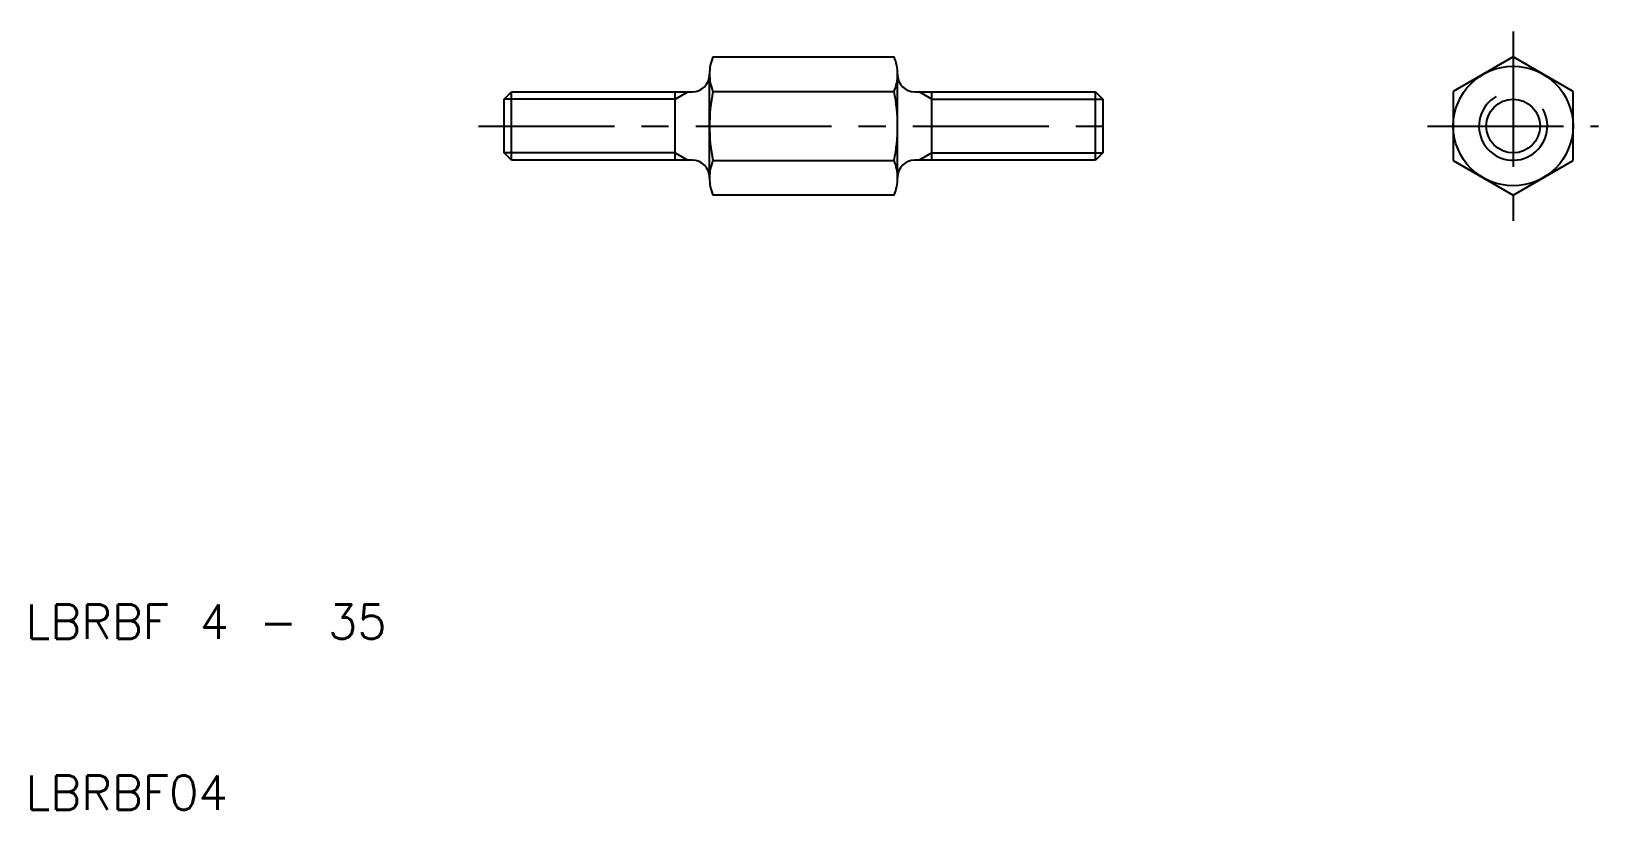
# Model space of a CAD drawing. Extents: x 10.3 to 102, y 10 to 55.5.
import ezdxf

# ---------------------------------------------------------------- set-up
doc = ezdxf.new("R2010")
doc.units = 0
doc.header["$LTSCALE"] = 0.25
doc.linetypes.add('CENTER', pattern=[50.8, 31.75, -6.35, 6.35, -6.35])
doc.layers.get('0').update_dxf_attribs({"linetype": 'CONTINUOUS'})
doc.layers.add('CENTER', color=1, linetype='CENTER')
doc.styles.get("Standard").update_dxf_attribs({"font": 'txt.shx', "bigfont": 'extfont.shx'})

msp = doc.modelspace()

# ---------------------------------------------------------------- linework, layer by layer
for p, q in [((50.196, 54.041), (60.804, 54.041)), ((97, 54.041), (93.5, 52.021)), ((100.5, 52.021), (97, 54.041)), ((50, 53), (50, 53.031)), ((50, 47), (50, 53)), ((61, 53.031), (61, 53)), ((61, 47), (61, 53)), ((38, 51.57), (38.429, 52)), ((38, 48.429), (38, 51.57)), ((38.429, 52), (48, 52)), ((38.429, 48), (38.429, 52)), ((48, 48), (48, 52)), ((48, 52), (48.744, 52)), ((48.744, 52), (49, 52)), ((50.196, 52.021), (60.804, 52.021)), ((62, 52), (62.256, 52)), ((62.256, 52), (72.57, 52)), ((63, 48), (63, 52)), ((72.57, 48), (72.57, 52)), ((72.57, 52), (73, 51.57)), ((73, 51.57), (73, 48.429)), ((93.5, 52.021), (93.5, 47.979)), ((100.5, 47.979), (100.5, 52.021)), ((38.429, 48), (38, 48.429)), ((49, 48), (38.429, 48)), ((50.196, 47.979), (60.804, 47.979)), ((72.57, 48), (62, 48)), ((73, 48.429), (72.57, 48)), ((93.5, 47.979), (97, 45.959)), ((97, 45.959), (100.5, 47.979)), ((50, 46.969), (50, 47)), ((61, 47), (61, 46.969)), ((60.804, 45.959), (50.196, 45.959))]:
    msp.add_line(p, q)
at = {"color": 3}
for p, q in [((48, 51.57), (38, 51.57)), ((48, 51.57), (48.744, 52)), ((63, 51.57), (62.256, 52)), ((63, 51.57), (73, 51.57)), ((48, 48.429), (38, 48.429)), ((48, 48.429), (48.744, 48)), ((63, 48.429), (62.256, 48)), ((63, 48.429), (73, 48.429))]:
    msp.add_line(p, q, dxfattribs=at)
for radius in [3.5, 1.571]:
    msp.add_circle((97, 50), radius)
for centre, radius, start, end in [((52.699, 53.031), 2.699, 158.01264, 180), ((58.301, 53.031), 2.699, 0, 21.98736), ((49, 53), 1, 270, 0), ((52.699, 53.031), 2.699, 180, 201.98736), ((58.301, 53.031), 2.699, 338.01264, 0), ((62, 53), 1, 180, 270), ((60.5, 50), 10.5, 168.9042, 191.0958), ((50.5, 50), 10.5, 348.9042, 11.0958), ((49, 47), 1, 0, 90), ((52.699, 46.969), 2.699, 158.01264, 180), ((58.301, 46.969), 2.699, 0, 21.98736), ((62, 47), 1, 90, 180), ((52.699, 46.969), 2.699, 180, 201.98736), ((58.301, 46.969), 2.699, 338.01264, 0)]:
    msp.add_arc(centre, radius, start, end)
msp.add_arc((97, 50), 2, 120, 30, dxfattribs=at)
at = {"layer": 'CENTER', "color": 1, "linetype": 'CENTER'}
for p, q in [((97, 55.541), (97, 44.459)), ((36.5, 50), (74.5, 50)), ((92, 50), (102, 50))]:
    msp.add_line(p, q, dxfattribs=at)

# ---------------------------------------------------------------- texts
for s, p in [('LBRBF 4 - 35', (10, 20)), ('LBRBF04', (10, 10))]:
    msp.add_text(s, height=2).set_placement(p)

doc.saveas('drawing.dxf')
